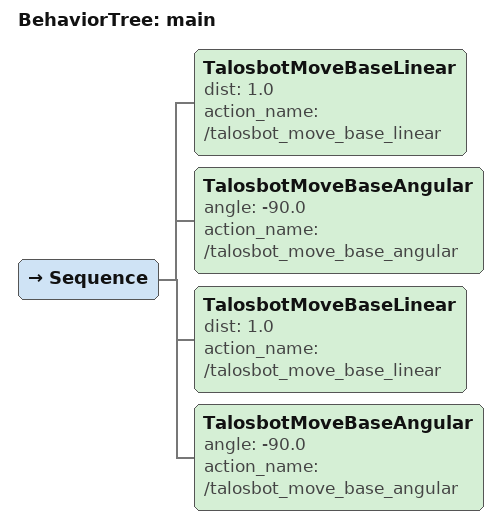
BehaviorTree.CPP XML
<?xml version="1.0" encoding="UTF-8"?>
<root BTCPP_format="4">
  <BehaviorTree ID="main">
    <Sequence>
      <TalosbotMoveBaseLinear dist="1.0"
                              action_name="/talosbot_move_base_linear"/>
      <TalosbotMoveBaseAngular angle="-90.0"
                               action_name="/talosbot_move_base_angular"/>
      <TalosbotMoveBaseLinear dist="1.0"
                              action_name="/talosbot_move_base_linear"/>
      <TalosbotMoveBaseAngular angle="-90.0"
                               action_name="/talosbot_move_base_angular"/>
    </Sequence>
  </BehaviorTree>

</root>
